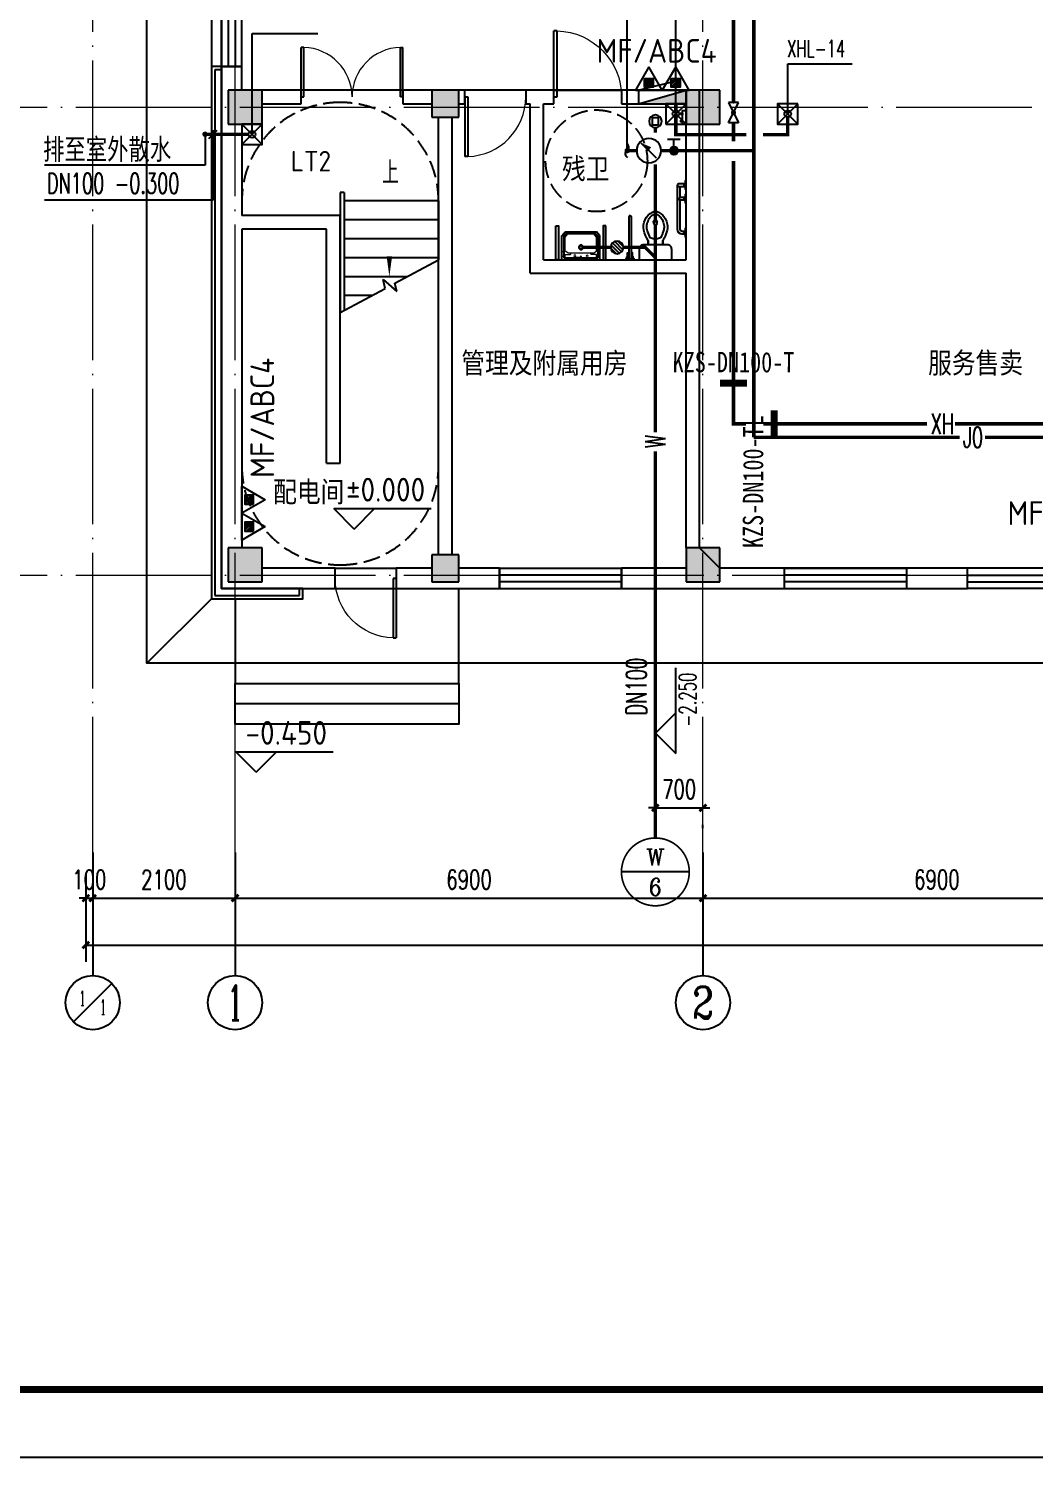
# Model space of a CAD drawing. Extents: x 1475400 to 1714963, y -629303 to -315532.
# Drawn here: x 1523713 to 1538546, y -413725 to -392653 of the extents above; entities that cross this region are included whole.
import ezdxf
from ezdxf.enums import TextEntityAlignment as Align

# ---------------------------------------------------------------- set-up
doc = ezdxf.new("R2010")
doc.units = 0
doc.header["$LTSCALE"] = 1000
for name, pattern in [('__DASH', [0.35, 0.25, -0.1]), ('DASH', [0.35, 0.25, -0.1]), ('DOTE', [2.42, 2, -0.2, 0.02, -0.2])]:
    doc.linetypes.add(name, pattern=pattern)
for name, color, linetype in [('A-ANNO-DIMS', 3, 'Continuous'), ('A-ANNO-IDEN-LEVL', 3, 'Continuous'), ('A-ANNO-TXT', 7, 'Continuous'), ('A-FLOR-STRS', 140, 'Continuous'), ('AXIS', 3, 'Continuous'), ('AXIS_TEXT', 7, 'Continuous'), ('BTTK', 7, 'Continuous'), ('COLUMN', 255, 'Continuous'), ('DIM_SYMB', 3, 'Continuous'), ('DOOR_FIRE', 4, 'Continuous'), ('E2-楼梯、坡道', 52, 'Continuous'), ('EQUIP_市政自来水', 7, 'Continuous'), ('P-ANNO-DIMS', 4, 'Continuous'), ('P-ANNO-IDEN', 3, 'Continuous'), ('P-ANNO-LEVL', 3, 'Continuous'), ('P-DOMS-EQPM', 4, 'Continuous'), ('P-DOMS-IDEN', 7, 'Continuous'), ('P-DOMS-PIPE', 2, 'DASH'), ('P-FIRE-EQPM', 1, 'Continuous'), ('P-FIRE-IDEN', 1, 'Continuous'), ('P-FLDR', 7, 'Continuous'), ('P-PROT-FIRH', 1, 'Continuous'), ('P-PROT-IDEN', 7, 'Continuous'), ('P-PROT-PIPE', 1, 'Continuous'), ('P-PROT-VALV', 7, 'Continuous'), ('P-PROT-VPIP', 1, 'Continuous'), ('P-RAIN-IDEN', 171, 'Continuous'), ('P-RAIN-VPIP', 7, 'Continuous'), ('PIPE-市政自来水', 87, 'Continuous'), ('PUB_DIM', 3, 'Continuous'), ('PUB_HATCH', 8, 'Continuous'), ('PUB_TEXT', 7, 'Continuous'), ('PUB_TITLE', 4, 'Continuous'), ('STAIR', 2, 'Continuous'), ('TEXT_市政自来水', 7, 'Continuous'), ('VALVE_市政自来水', 7, 'Continuous'), ('WALL', 2, 'Continuous'), ('WINDOW', 4, 'Continuous'), ('厨卫', 252, 'Continuous'), ('家具', 8, 'Continuous'), ('建筑-洁具', 6, 'Continuous'), ('建筑底图', 7, 'Continuous'), ('抗震支吊架', 2, 'Continuous'), ('洁具', 253, 'Continuous')]:
    doc.layers.add(name, color=color, linetype=linetype)
doc.layers.add('DOTE', color=8, linetype='DOTE', lineweight=9)
doc.layers.add('P-RAIN-PIPE', color=4, linetype='Continuous', lineweight=50)
doc.layers.add('定位矩形', color=6, linetype='Continuous', plot=False)
doc.styles.add('_TCH_AXIS', font='COMPLEX', dxfattribs={"bigfont": 'GBCBIG'})
doc.styles.add('_TCH_DIM', font='SIMPLEX', dxfattribs={"bigfont": 'GBCBIG'})
doc.styles.add('_TWT_CIRCLE', font='COMPLEX', dxfattribs={"width": 1.1, "height": 3, "bigfont": 'HZTXT'})
doc.styles.add('_TWT_DIM_ELE', font='SIMPLEX', dxfattribs={"width": 0.8, "height": 3.5, "bigfont": 'HZTXT'})
doc.styles.add('_TWT_PIPEDN', font='SIMPLEX', dxfattribs={"width": 0.8, "height": 2.5, "bigfont": 'HZTXT'})
doc.styles.add('_TWT_PIPETEXT', font='SIMPLEX', dxfattribs={"width": 0.8, "height": 2.5, "bigfont": 'HZTXT'})
doc.styles.add('_TWT_SERIAL', font='COMPLEX', dxfattribs={"width": 0.8, "height": 3, "bigfont": 'HZTXT'})
doc.styles.add('A_DIM_T3', font='SIMPLEX', dxfattribs={"width": 0.7, "bigfont": 'HZ'})
doc.styles.add('COMPLEX', font='COMPLEX')
doc.styles.add('HZ(TK)', font='geniso.shx', dxfattribs={"width": 0.9, "bigfont": 'hztxt.shx'})
doc.styles.add('kzcad', font='', dxfattribs={"width": 0.8})
doc.styles.get("Standard").update_dxf_attribs({"font": 'geniso.shx', "bigfont": 'hztxt.shx'})
doc.styles.get('kzcad').set_extended_font_data('SimSun')
doc.dimstyles.new('_TCH_ARCH&&100', dxfattribs={"dimtxt": 280, "dimasz": 100, "dimexe": 250, "dimexo": 300, "dimgap": 135, "dimtad": 1, "dimdec": 0, "dimzin": 0, "dimdsep": 46, "dimtxsty": 'A_DIM_T3', "dimblk": 'ARCHTICK', "dimcen": 0.09, "dimclrt": 7, "dimazin": 2, "dimtfac": 1, "dimtdec": 0, "dimtix": 1, "dimtmove": 2, "dimatfit": 3, "dimfxl": 150, "dimtolj": 1, "dimtzin": 0, "dimarcsym": 0})
doc.dimstyles.new('_TWT_ARCH&&100', dxfattribs={"dimtxt": 280, "dimasz": 100, "dimexe": 250, "dimexo": 300, "dimgap": 135, "dimtad": 1, "dimdec": 0, "dimzin": 0, "dimdsep": 46, "dimtxsty": 'A_DIM_T3', "dimblk": 'ARCHTICK', "dimcen": 0.09, "dimclrt": 7, "dimazin": 2, "dimtfac": 1, "dimtdec": 0, "dimtix": 1, "dimtmove": 2, "dimatfit": 3, "dimfxl": 1, "dimtolj": 1, "dimtzin": 0, "dimarcsym": 0})

# ---------------------------------------------------------------- blocks, each defined once
blk = doc.blocks.new('$plan$00000379')
at = {"layer": '建筑-洁具', "color": 0}
for p, q in [((-575, 18), (-536, 18)), ((-572, 18), (-572, 18)), ((-536, -22), (-576, -21))]:
    blk.add_line(p, q, dxfattribs=at)
for points in [[(-155, 240, 0.414214), (-220, 175, 0.414214)], [(-220, -175, 0.414214), (-155, -240, 0.414214)]]:
    blk.add_lwpolyline(points, format="xyb", dxfattribs=at)
for points in [[(0, 240), (-155, 240)], [(0, -240), (0, 240)], [(-220, 110), (-285, 110)], [(-220, 175), (-220, -175)], [(-285, -110), (-220, -110)], [(-155, -240), (0, -240)]]:
    blk.add_lwpolyline(points, dxfattribs=at)
for points in [[(-285, -110, -0.082371), (-434, -171, -0.174047), (-592, -152, -0.152847), (-702, -46, -0.25487), (-702, 46, -0.135193), (-607, 144, -0.19268), (-434, 171, -0.066715), (-320, 128, 0.008412), (-285, 110), (-220, 110), (-220, -110)], [(-307, -1, -0.073764), (-317, -64, -0.219411), (-337, -85, -0.018016), (-436, -122, -0.163008), (-533, -122, -0.084559), (-606, -92, -0.185519), (-666, -26, -0.252786), (-658, 39, -0.083694), (-606, 90, -0.078323), (-556, 115, -0.086951), (-477, 126, -0.071278), (-416, 114, -0.021719), (-371, 97, 0.016169), (-337, 83, -0.158768), (-324, 73, -0.168814), (-308, 12)]]:
    blk.add_lwpolyline(points, format="xyb", close=True, dxfattribs=at)
for centre, radius, start, end in [((-549, -3), 33.2, 100.0495, 259.9505), ((-536, -2), 20, 270, 90)]:
    blk.add_arc(centre, radius, start, end, dxfattribs=at)
blk = doc.blocks.new('$plan$00000403')
at = {"layer": '建筑-洁具', "color": 0}
for p, q in [((-650, 0), (-650, 0)), ((-19, 20), (-630, 20)), ((-19, -20), (-19, 20)), ((-630, -20), (-19, -20))]:
    blk.add_line(p, q, dxfattribs=at)
for points in [[(-103, 24), (-13, 24), (-13, 38), (-103, 38)], [(-43, 38), (-30, 38), (-30, 46), (-43, 46)], [(0, 60), (-13, 60), (-13, -60), (0, -60)], [(-103, -24), (-13, -24), (-13, -38), (-103, -38)], [(-43, -38), (-30, -38), (-30, -46), (-43, -46)]]:
    blk.add_lwpolyline(points, close=True, dxfattribs=at)
for start, end in [(90.0006, 180.0006), (179.9999, 270)]:
    blk.add_arc((-630, 0), 20, start, end, dxfattribs=at)
blk = doc.blocks.new('$plan$00001624')
at = {"layer": '建筑-洁具', "color": 0}
for p, q in [((-23, -28), (-23, -54)), ((17, -28), (17, -54)), ((49, -85), (477, -85)), ((49, -125), (700, -125)), ((462, -13), (477, -28)), ((517, -28), (532, -13)), ((517, -85), (680, -85)), ((665, -13), (680, -28)), ((720, -28), (735, -13))]:
    blk.add_line(p, q, dxfattribs=at)
for points in [[(60, 0), (60, -13), (-60, -13), (-60, 0)], [(560, 0), (560, -13), (440, -13), (440, 0)], [(763, 0), (763, -13), (643, -13), (643, 0)]]:
    blk.add_lwpolyline(points, close=True, dxfattribs=at)
for points in [[(-38, -13), (-23, -28), (17, -28), (33, -13)], [(477, -28), (477, -85)], [(477, -28), (517, -28)], [(517, -28), (517, -85)]]:
    blk.add_lwpolyline(points, dxfattribs=at)
blk.add_lwpolyline([(700, -125), (700, -125, -0.414214), (680, -105), (680, -28), (720, -28), (720, -105, -0.414214)], format="xyb", close=True, dxfattribs=at)
for centre, radius, start, end in [((49, -54), 71.5, 180.0001, 270), ((49, -54), 31.5, 180.0003, 269.9998), ((497, -85), 20, 176.5059, 0.0915)]:
    blk.add_arc(centre, radius, start, end, dxfattribs=at)
blk = doc.blocks.new('$plan$00000343')
at = {"layer": '建筑-洁具', "color": 0, "lineweight": 13}
for p, q in [((-279, -123), (-251, -123)), ((-277, -51), (-251, -51)), ((-232, -26), (-232, -79)), ((-232, -79), (-154, -79)), ((-191, -100), (-232, -127)), ((-232, -127), (-232, -335)), ((-191, -100), (189, -100)), ((-149, -84), (-149, -100)), ((148, -84), (148, -100)), ((232, -79), (153, -79)), ((192, -101), (232, -127)), ((232, -26), (232, -79)), ((232, -127), (232, -335)), ((279, -51), (253, -51)), ((281, -123), (253, -123)), ((-232, -335), (-191, -381)), ((232, -335), (191, -381))]:
    blk.add_line(p, q, dxfattribs=at)
at = {"layer": '建筑-洁具', "color": 0}
for p, q in [((-251, -26), (251, -26)), ((-251, -349), (-251, -26)), ((0, -26), (-90, -26)), ((-90, -26), (90, -26)), ((251, -349), (251, -26)), ((-221, -381), (-251, -349)), ((222, -381), (-221, -381)), ((222, -381), (251, -349))]:
    blk.add_line(p, q, dxfattribs=at)
for points in [[(-280, 0), (-280, -350)], [(-280, 0), (280, 0)], [(280, 0), (280, -350)], [(-280, -350), (-230, -410)], [(-230, -410), (230, -410)], [(280, -350), (230, -410)]]:
    blk.add_lwpolyline(points, dxfattribs=at)
at = {"layer": '建筑-洁具', "color": 0, "lineweight": 13}
for centre, radius in [((-89, -56), 15), ((1, -182), 24.9), ((1, -44), 8), ((91, -54), 15)]:
    blk.add_circle(centre, radius, dxfattribs=at)
at = {"layer": '建筑-洁具', "color": 0}
blk.add_circle((1, -182), 33.1, dxfattribs=at)
at = {"layer": '建筑-洁具', "color": 0, "lineweight": 13}
for centre, start, end in [((-154, -84), 0, 90), ((153, -84), 90, 180), ((189, -105), 57.2444, 90)]:
    blk.add_arc(centre, 5, start, end, dxfattribs=at)
blk = doc.blocks.new('A$C1C523CE6')
at = {"layer": '家具', "color": 0, "linetype": '__DASH'}
blk.add_circle((1321, -329), 750, dxfattribs=at)
at = {"layer": '建筑-洁具', "color": 0}
for points in [[(1181, 630), (1221, 630), (1221, 1130), (1181, 1130)], [(1921, 630), (1881, 630), (1881, 1130), (1921, 1130)], [(81, -930), (81, -910), (51, -910), (51, -930)], [(81, -1010), (81, -1030), (51, -1030), (51, -1010)]]:
    blk.add_lwpolyline(points, close=True, dxfattribs=at)
blk.add_lwpolyline([(1, -870), (51, -870), (51, -1070), (1, -1070)], dxfattribs=at)
at = {"layer": '建筑-洁具', "color": 8, "extrusion": (0, 0, -1), "xscale": -1, "zscale": -1, "rotation": 270}
for name, p in [('$plan$00000379', (-451, 1130)), ('$plan$00000403', (-826, 1130))]:
    blk.add_blockref(name, p, dxfattribs=at)
at = {"layer": '建筑-洁具', "color": 8, "extrusion": (0, 0, -1), "zscale": -1, "rotation": 3.576254661836208e-12}
blk.add_blockref('$plan$00000343', (-1551, 1130), dxfattribs=at)
at = {"layer": '建筑-洁具', "color": 8, "xscale": -1, "rotation": 90}
blk.add_blockref('$plan$00001624', (1, 730), dxfattribs=at)
blk = doc.blocks.new('_ArchTick')
at = {"color": 0, "linetype": 'ByBlock', "const_width": 0.4}
blk.add_lwpolyline([(-0.5, -0.5), (0.5, 0.5)], dxfattribs=at)
blk = doc.blocks.new('*D291')
at = {"layer": 'A-ANNO-DIMS', "color": 0, "lineweight": -2, "transparency": 16777216}
for p, q in [((862963, -322906), (862963, -323530)), ((863063, -322906), (863063, -323530)), ((862963, -323280), (862863, -323280)), ((862963, -323280), (863063, -323280)), ((863063, -323280), (863163, -323280))]:
    blk.add_line(p, q, dxfattribs=at)
at = {"layer": 'Defpoints', "color": 0, "transparency": 16777216}
for p in [(862963, -322606), (863063, -322606), (863063, -323280)]:
    blk.add_point(p, dxfattribs=at)
at = {"layer": 'A-ANNO-DIMS', "color": 0, "lineweight": -2, "transparency": 16777216, "xscale": 100, "yscale": 100, "zscale": 100}
blk.add_blockref('_ArchTick', (862963, -323280), dxfattribs=at)
at = {"layer": 'A-ANNO-DIMS', "color": 0, "lineweight": -2, "transparency": 16777216, "xscale": 100, "yscale": 100, "zscale": 100, "rotation": 180}
blk.add_blockref('_ArchTick', (863063, -323280), dxfattribs=at)
at = {"layer": 'A-ANNO-DIMS', "color": 7, "transparency": 16777216, "insert": (863013, -323005), "char_height": 280, "attachment_point": 5, "style": 'A_DIM_T3'}
blk.add_mtext('\\A1;100', dxfattribs=at)
blk = doc.blocks.new('*D292')
at = {"layer": 'A-ANNO-DIMS', "color": 0, "lineweight": -2, "transparency": 16777216}
for p, q in [((863063, -322906), (863063, -323530)), ((865163, -322906), (865163, -323530)), ((863063, -323280), (865163, -323280))]:
    blk.add_line(p, q, dxfattribs=at)
at = {"layer": 'Defpoints', "color": 0, "transparency": 16777216}
for p in [(863063, -322606), (865163, -322606), (865163, -323280)]:
    blk.add_point(p, dxfattribs=at)
at = {"layer": 'A-ANNO-DIMS', "color": 0, "lineweight": -2, "transparency": 16777216, "xscale": 100, "yscale": 100, "zscale": 100, "rotation": 180}
blk.add_blockref('_ArchTick', (863063, -323280), dxfattribs=at)
at = {"layer": 'A-ANNO-DIMS', "color": 0, "lineweight": -2, "transparency": 16777216, "xscale": 100, "yscale": 100, "zscale": 100}
blk.add_blockref('_ArchTick', (865163, -323280), dxfattribs=at)
at = {"layer": 'A-ANNO-DIMS', "color": 7, "transparency": 16777216, "insert": (864113, -323005), "char_height": 280, "attachment_point": 5, "style": 'A_DIM_T3'}
blk.add_mtext('\\A1;2100', dxfattribs=at)
blk = doc.blocks.new('*D293')
at = {"layer": 'A-ANNO-DIMS', "color": 0, "lineweight": -2, "transparency": 16777216}
for p, q in [((865163, -322906), (865163, -323530)), ((872063, -322906), (872063, -323530)), ((865163, -323280), (872063, -323280))]:
    blk.add_line(p, q, dxfattribs=at)
at = {"layer": 'Defpoints', "color": 0, "transparency": 16777216}
for p in [(865163, -322606), (872063, -322606), (872063, -323280)]:
    blk.add_point(p, dxfattribs=at)
at = {"layer": 'A-ANNO-DIMS', "color": 0, "lineweight": -2, "transparency": 16777216, "xscale": 100, "yscale": 100, "zscale": 100, "rotation": 180}
blk.add_blockref('_ArchTick', (865163, -323280), dxfattribs=at)
at = {"layer": 'A-ANNO-DIMS', "color": 0, "lineweight": -2, "transparency": 16777216, "xscale": 100, "yscale": 100, "zscale": 100}
blk.add_blockref('_ArchTick', (872063, -323280), dxfattribs=at)
at = {"layer": 'A-ANNO-DIMS', "color": 7, "transparency": 16777216, "insert": (868613, -323005), "char_height": 280, "attachment_point": 5, "style": 'A_DIM_T3'}
blk.add_mtext('\\A1;6900', dxfattribs=at)
blk = doc.blocks.new('*D294')
at = {"layer": 'A-ANNO-DIMS', "color": 0, "lineweight": -2, "transparency": 16777216}
for p, q in [((872063, -322906), (872063, -323530)), ((878963, -322906), (878963, -323530)), ((872063, -323280), (878963, -323280))]:
    blk.add_line(p, q, dxfattribs=at)
at = {"layer": 'Defpoints', "color": 0, "transparency": 16777216}
for p in [(872063, -322606), (878963, -322606), (878963, -323280)]:
    blk.add_point(p, dxfattribs=at)
at = {"layer": 'A-ANNO-DIMS', "color": 0, "lineweight": -2, "transparency": 16777216, "xscale": 100, "yscale": 100, "zscale": 100, "rotation": 180}
blk.add_blockref('_ArchTick', (872063, -323280), dxfattribs=at)
at = {"layer": 'A-ANNO-DIMS', "color": 0, "lineweight": -2, "transparency": 16777216, "xscale": 100, "yscale": 100, "zscale": 100}
blk.add_blockref('_ArchTick', (878963, -323280), dxfattribs=at)
at = {"layer": 'A-ANNO-DIMS', "color": 7, "transparency": 16777216, "insert": (875513, -323005), "char_height": 280, "attachment_point": 5, "style": 'A_DIM_T3'}
blk.add_mtext('\\A1;6900', dxfattribs=at)
blk = doc.blocks.new('*D315')
at = {"layer": 'Defpoints', "color": 0, "transparency": 16777216}
for p in [(862963, -322606), (899763, -322606), (899763, -323971)]:
    blk.add_point(p, dxfattribs=at)
at = {"layer": 'PUB_DIM', "color": 0, "lineweight": -2, "transparency": 16777216}
for p, q in [((862963, -322906), (862963, -324221)), ((899763, -322906), (899763, -324221)), ((862963, -323971), (899763, -323971))]:
    blk.add_line(p, q, dxfattribs=at)
at = {"layer": 'PUB_DIM', "color": 0, "lineweight": -2, "transparency": 16777216, "xscale": 100, "yscale": 100, "zscale": 100, "rotation": 180}
blk.add_blockref('_ArchTick', (862963, -323971), dxfattribs=at)
at = {"layer": 'PUB_DIM', "color": 0, "lineweight": -2, "transparency": 16777216, "xscale": 100, "yscale": 100, "zscale": 100}
blk.add_blockref('_ArchTick', (899763, -323971), dxfattribs=at)
at = {"layer": 'PUB_DIM', "color": 7, "transparency": 16777216, "insert": (881363, -323696), "char_height": 280, "attachment_point": 5, "style": 'A_DIM_T3'}
blk.add_mtext('\\A1;36800', dxfattribs=at)
blk = doc.blocks.new('$DorLib2D$00000001')
for p, q in [((0.45, 0.975), (0.5, 0.975)), ((0.45, 0), (0.45, 0.975)), ((0.5, 0), (0.5, 0.975)), ((0.5, 0), (0.45, 0))]:
    blk.add_line(p, q)
at = {"lineweight": 13}
blk.add_arc((0.475, 0), 0.975, 91.4693, 180, dxfattribs=at)
blk = doc.blocks.new('$WINLIB2D$00000001')
at = {"color": 0}
for points in [[(-0.5, 0.5), (-0.5, -0.5)], [(-0.5, 0.5), (0.5, 0.5)], [(0.5, -0.5), (0.5, 0.5)], [(0.5, 0.167), (-0.5, 0.167)], [(0.5, -0.167), (-0.5, -0.167)], [(-0.5, -0.5), (0.5, -0.5)]]:
    blk.add_lwpolyline(points, dxfattribs=at)
blk = doc.blocks.new('$DorLib2D$00000002')
for p, q in [((-0.5, 0), (-0.5, 0.4875)), ((-0.475, 0.4875), (-0.5, 0.4875)), ((-0.475, 0), (-0.475, 0.4875)), ((0.475, 0), (0.475, 0.4875)), ((0.475, 0.4875), (0.5, 0.4875)), ((0.5, 0), (0.5, 0.4875)), ((-0.5, 0), (-0.475, 0)), ((0.5, 0), (0.475, 0))]:
    blk.add_line(p, q)
at = {"lineweight": 13}
for centre, start, end in [((-0.4875, 0), 0, 88.53072), ((0.4875, 0), 91.46928, 180)]:
    blk.add_arc(centre, 0.4875, start, end, dxfattribs=at)
blk = doc.blocks.new('_AXISO')
blk.add_circle((0, 0), 0.5)
at = {"layer": 'AXIS_TEXT', "style": 'COMPLEX', "width": 1.041667}
blk.add_attdef('A', text='', height=0.56, dxfattribs=at).set_placement((-0.25, -0.28), (0.25, -0.28), align=Align.FIT)
blk = doc.blocks.new('vhtemplate_2019年新竖式图框_A1')
at = {"layer": 'PUB_TITLE', "color": 7}
blk.add_lwpolyline([(0, 594), (841, 594), (841, 0), (0, 0)], close=True, dxfattribs=at)
at = {"layer": 'PUB_TITLE', "const_width": 1}
blk.add_lwpolyline([(25, 10), (831, 10), (831, 584), (25, 584)], close=True, dxfattribs=at)
at = {"layer": 'BTTK', "color": 4, "style": 'HZ(TK)', "width": 0.9}
for tag, p in [('合作单位_001', (795.83, 509.44)), ('建设单位_001', (795.85, 207.44)), ('工程名称_001', (795.62, 174.44)), ('子项名称_001', (805.71, 157.94)), ('图纸名称_001', (795.45, 138.94))]:
    blk.add_attdef(tag, p, '', height=3.5, dxfattribs=at)
for tag, p in [('注册证书号', (808.5, 279)), ('注册印章号', (808.5, 271)), ('设计号', (806, 193)), ('图别', (789.75, 34)), ('图号', (822.25, 34)), ('版本号', (789.75, 26)), ('日期', (822.25, 26))]:
    blk.add_attdef(tag, text='', height=3.5, dxfattribs=at).set_placement(p, align=Align.MIDDLE)
blk = doc.blocks.new('$TWTSYS$00000508')
for p, q in [((-0.5, 0.5), (0.324, 1.224)), ((-0.5, 0.5), (-0.5, -0.5)), ((-0.5, -0.5), (0.5, 0.5)), ((0.5, 0.5), (-0.5, 0.5)), ((0.5, -0.5), (0.5, 0.5)), ((-0.5, -0.5), (0.5, -0.5))]:
    blk.add_line(p, q)
blk.add_solid([(0.5, -0.5), (0.5, 0.5), (-0.5, -0.5)])
blk = doc.blocks.new('$TwtSys$00000147')
blk.add_circle((0, 0, 0), 25)
blk = doc.blocks.new('$TwtSys$00000141')
for p, q in [((-94, 8), (-10, 92)), ((-94, 8), (-10, 92)), ((-87, -35), (35, 87)), ((-87, -35), (35, 87)), ((-66, -66), (66, 66)), ((-66, -66), (66, 66)), ((-32, -87), (88, 33)), ((-32, -87), (88, 33)), ((11, -92), (92, -11)), ((11, -92), (92, -11))]:
    blk.add_line(p, q)
blk.add_circle((0, 0), 94)
blk.add_circle((0, 0), 94)
blk = doc.blocks.new('$TwtSys$00000136')
at = {"elevation": 0}
blk.add_lwpolyline([(-51, 45), (51, 45), (51, -49), (-51, -49)], close=True, dxfattribs=at)
blk.add_circle((0, 0, 0), 93.8)
blk = doc.blocks.new('*D363')
at = {"layer": 'Defpoints', "color": 0, "transparency": 16777216}
for p in [(1532956, -404146), (1533658, -404146), (1533658, -404146)]:
    blk.add_point(p, dxfattribs=at)
at = {"layer": 'P-ANNO-DIMS', "color": 0, "lineweight": -2, "transparency": 16777216}
for p, q in [((1532956, -404146), (1532856, -404146)), ((1532956, -404146), (1533658, -404146)), ((1533658, -404146), (1533758, -404146)), ((1532956, -404446), (1532956, -404396)), ((1533658, -404446), (1533658, -404396))]:
    blk.add_line(p, q, dxfattribs=at)
at = {"layer": 'P-ANNO-DIMS', "color": 0, "lineweight": -2, "transparency": 16777216, "xscale": 100, "yscale": 100, "zscale": 100}
blk.add_blockref('_ArchTick', (1532956, -404146), dxfattribs=at)
at = {"layer": 'P-ANNO-DIMS', "color": 0, "lineweight": -2, "transparency": 16777216, "xscale": 100, "yscale": 100, "zscale": 100, "rotation": 180}
blk.add_blockref('_ArchTick', (1533658, -404146), dxfattribs=at)
at = {"layer": 'P-ANNO-DIMS', "color": 7, "transparency": 16777216, "insert": (1533307, -403871), "char_height": 280, "attachment_point": 5, "style": 'A_DIM_T3'}
blk.add_mtext('\\A1;700', dxfattribs=at)
blk = doc.blocks.new('$VALVE$00000333')
for p, q in [((125, 62.5), (-125, -62.5)), ((-125, 62.5), (125, -62.5)), ((-125, -62.5), (-125, 62.5)), ((125, -62.5), (125, 62.5))]:
    blk.add_line(p, q)
at = {"const_width": 31.25}
blk.add_lwpolyline([(-15.625, 0, 1), (15.625, 0, 1)], format="xyb", close=True, dxfattribs=at)
for p in [(-125, 0), (125, 0)]:
    blk.add_point(p)
blk = doc.blocks.new('$VALVE$00000497')
for p, q in [((78, 138), (-78, 138)), ((0, 50), (0, 138))]:
    blk.add_line(p, q)
at = {"const_width": 49.6}
blk.add_lwpolyline([(25, 0, 1), (-25, 0, 1)], format="xyb", close=True, dxfattribs=at)
blk.add_circle((0, 0), 50)
blk = doc.blocks.new('$VALVE$00000742')
blk.add_line((-93, -93), (93, 93))
blk.add_lwpolyline([(93, 93, 0, 50, 0), (-13, 22, 50, 50, 0)], format="xyseb")
blk.add_circle((0, 0), 150)
for p in [(-150, 0), (150, 0)]:
    blk.add_point(p)
blk = doc.blocks.new('$TwtSys$00000132')
at = {"elevation": 0}
blk.add_lwpolyline([(7, -101, -0.575183), (0, 0, 0.604745), (-11, 101, 16.924828)], format="xyb", dxfattribs=at)
blk = doc.blocks.new('$TwtSys$00000546')
h = blk.add_hatch()
h.set_pattern_fill('ANSI31', color=256, scale=200, style=0)
h.set_pattern_definition([(45, (-38543.802, -6670.83), (-17.67767, 17.67767), [])])
h.paths.add_polyline_path([(-65, 174), (65, 174), (65, 44), (-65, 44)])
for points in [[(0, 344), (-198, 0), (198, 0)], [(-65, 174), (65, 174), (65, 44), (-65, 44)]]:
    blk.add_lwpolyline(points, close=True)
blk = doc.blocks.new('sadsdfc')
at = {"layer": 'PUB_HATCH'}
for points in [[(865563.1, -311864.6), (865563.1, -311364.6), (865063.1, -311364.6), (865063.1, -311864.6)], [(868463.1, -311764.6), (868463.1, -311364.6), (868063.1, -311364.6), (868063.1, -311764.6)], [(872313.1, -311864.6), (872313.1, -311364.6), (871813.1, -311364.6), (871813.1, -311864.6)], [(865563.1, -318614.6), (865563.1, -318114.6), (865063.1, -318114.6), (865063.1, -318614.6)], [(872313.1, -318614.6), (872313.1, -318114.6), (871813.1, -318114.6), (871813.1, -318614.6)], [(868463.1, -318614.6), (868463.1, -318214.6), (868063.1, -318214.6), (868063.1, -318614.6)]]:
    blk.add_hatch(color=256, dxfattribs=at).paths.add_polyline_path(points)
for p, q in [((864963.1, -311064.6), (864863.1, -311064.6)), ((864863.1, -311064.6), (864863.1, -318814.6)), ((866113.1, -318814.6), (866113.1, -318714.6)), ((864813.1, -318864.6), (863863.1, -319814.6)), ((864863.1, -318814.6), (866113.1, -318814.6))]:
    blk.add_line(p, q)
for points in [[(879363.1, -319814.6), (863863.1, -319814.6), (863863.1, -304814.6)], [(864813.1, -304914.6), (864813.1, -318864.6), (866163.1, -318864.6), (866163.1, -318714.6)], [(864963.1, -305089.6), (864963.1, -318714.6), (867913.7, -318714.6)], [(864963.1, -311014.6), (864813.1, -311014.6)]]:
    blk.add_lwpolyline(points)
blk.add_lwpolyline([(864963.1, -311014.6), (864813.1, -311014.6), (864813.1, -318864.6), (866163.1, -318864.6), (866163.1, -318714.6), (864963.1, -318714.6)], close=True)
at = {"layer": 'A-ANNO-IDEN-LEVL'}
for p, q in [((866920.1, -317835.7), (866620.1, -317535.7)), ((866620.1, -317535.7), (868054, -317535.7)), ((866920.1, -317835.7), (867220.1, -317535.7)), ((865473.4, -321422.3), (865173.4, -321122.3)), ((865173.4, -321122.3), (866607.3, -321122.3)), ((865473.4, -321422.3), (865773.4, -321122.3))]:
    blk.add_line(p, q, dxfattribs=at)
at = {"layer": 'A-FLOR-STRS'}
for p, q in [((866713.1, -312874.6), (866713.1, -314645.2)), ((866773.1, -312874.6), (866713.1, -312874.6)), ((866773.1, -312874.6), (866773.1, -314612.9)), ((866713.1, -312994.6), (866713.1, -314645.2)), ((868163.1, -312994.6), (866773.1, -312994.6)), ((868163.1, -312994.6), (868163.1, -313863.9)), ((868163.1, -313274.6), (866773.1, -313274.6)), ((868163.1, -313554.6), (866773.1, -313554.6)), ((868163.1, -313834.6), (866773.1, -313834.6)), ((867517.2, -314212), (868163.1, -313863.9)), ((867697.9, -314114.6), (866773.1, -314114.6)), ((867376.6, -314287.7), (867345.5, -314156.4)), ((867345.5, -314156.4), (867546.4, -314335.2)), ((866713.1, -314645.2), (867376.6, -314287.7)), ((867546.4, -314335.2), (867517.2, -314212)), ((867178.3, -314394.6), (866773.1, -314394.6))]:
    blk.add_line(p, q, dxfattribs=at)
at = {"layer": 'AXIS'}
for p, q in [((863063.1, -322606.2), (863063.1, -324419.9)), ((865163.1, -322606.2), (865163.1, -324419.9)), ((872063.1, -322606.2), (872063.1, -324419.9)), ((862780.3, -325102.8), (863346, -324537.1))]:
    blk.add_line(p, q, dxfattribs=at)
blk.add_circle((863063.1, -324819.9), 400, dxfattribs=at)
at = {"layer": 'COLUMN'}
for p, q in [((865563.1, -311364.6), (865063.1, -311364.6)), ((865063.1, -311364.6), (865063.1, -311864.6)), ((865563.1, -311864.6), (865563.1, -311364.6)), ((868463.1, -311364.6), (868063.1, -311364.6)), ((868063.1, -311364.6), (868063.1, -311764.6)), ((868463.1, -311764.6), (868463.1, -311364.6)), ((872313.1, -311364.6), (871813.1, -311364.6)), ((871813.1, -311364.6), (871813.1, -311864.6)), ((872313.1, -311864.6), (872313.1, -311364.6)), ((868063.1, -311764.6), (868463.1, -311764.6)), ((865063.1, -311864.6), (865563.1, -311864.6)), ((871813.1, -311864.6), (872313.1, -311864.6)), ((865563.1, -318114.6), (865063.1, -318114.6)), ((865063.1, -318114.6), (865063.1, -318614.6)), ((865563.1, -318614.6), (865563.1, -318114.6)), ((872313.1, -318114.6), (871813.1, -318114.6)), ((871813.1, -318114.6), (871813.1, -318614.6)), ((872313.1, -318614.6), (872313.1, -318114.6)), ((868463.1, -318214.6), (868063.1, -318214.6)), ((868063.1, -318214.6), (868063.1, -318614.6)), ((868463.1, -318614.6), (868463.1, -318214.6)), ((865063.1, -318614.6), (865563.1, -318614.6)), ((868063.1, -318614.6), (868463.1, -318614.6)), ((871813.1, -318614.6), (872313.1, -318614.6))]:
    blk.add_line(p, q, dxfattribs=at)
at = {"layer": 'DIM_SYMB'}
blk.add_lwpolyline([(867438.1, -312854.6, 0, 0, 0), (867438.1, -314114.6, 0, 80, 0), (867438.1, -313814.6, 0, 0, 0)], format="xyseb", dxfattribs=at)
at = {"layer": 'DOOR_FIRE'}
for p, q in [((866638.1, -318414.6), (867538.1, -318414.6)), ((866638.1, -318714.6), (867538.1, -318714.6))]:
    blk.add_line(p, q, dxfattribs=at)
at = {"layer": 'DOTE'}
for p, q in [((863063.1, -322606.2), (863063.1, -276588.1)), ((865163.1, -322606.2), (865163.1, -276588.1)), ((872063.1, -322606.2), (872063.1, -276588.1)), ((857973.7, -311614.6), (908177.1, -311614.6)), ((857973.7, -318514.6), (908177.1, -318514.6))]:
    blk.add_line(p, q, dxfattribs=at)
at = {"layer": 'E2-楼梯、坡道'}
for points in [[(865163.1, -318864.6), (865163.1, -320114.6), (868463.1, -320114.6), (868463.1, -318714.6)], [(868463.1, -320114.6), (868463.1, -320414.6), (865163.1, -320414.6), (865163.1, -320114.6)], [(868463.1, -320414.6), (868463.1, -320714.6), (865163.1, -320714.6), (865163.1, -320414.6)]]:
    blk.add_lwpolyline(points, dxfattribs=at)
at = {"layer": 'STAIR', "color": 9, "linetype": 'DASH'}
for p, q in [((866713.1, -311544.6), (866713.1, -311544.6)), ((866713.1, -318364.6), (866713.1, -318364.6))]:
    blk.add_line(p, q, dxfattribs=at)
for points in [[(865263.1, -312994.6, -0.4142136), (866713.1, -311544.6)], [(868163.1, -312994.6, 0.4142136), (866713.1, -311544.6)], [(865263.1, -316914.6, 0.4142136), (866713.1, -318364.6)], [(868163.1, -316914.6, -0.4142136), (866713.1, -318364.6)]]:
    blk.add_lwpolyline(points, format="xyb", dxfattribs=at)
at = {"layer": 'WALL'}
for p, q in [((865263.1, -311014.6), (864963.1, -311014.6)), ((864963.1, -311014.6), (864963.1, -311614.6)), ((865263.1, -311364.6), (865263.1, -311014.6)), ((866138.1, -311364.6), (865563.1, -311364.6)), ((866138.1, -311564.6), (866138.1, -311364.6)), ((868063.1, -311364.6), (867638.1, -311364.6)), ((867638.1, -311364.6), (867638.1, -311564.6)), ((868549.1, -311364.6), (868463.1, -311364.6)), ((868549.1, -311564.6), (868549.1, -311364.6)), ((869613.1, -311364.6), (869449.1, -311364.6)), ((869449.1, -311364.6), (869449.1, -311564.6)), ((869863.1, -311364.6), (869613.1, -311364.6)), ((869863.1, -311564.6), (869863.1, -311364.6)), ((871813.1, -311364.6), (870863.1, -311364.6)), ((870863.1, -311364.6), (870863.1, -311564.6)), ((864963.1, -311614.6), (864963.1, -313314.6)), ((865563.1, -311564.6), (866138.1, -311564.6)), ((867638.1, -311564.6), (868063.1, -311564.6)), ((868463.1, -311564.6), (868549.1, -311564.6)), ((869449.1, -311564.6), (869513.1, -311564.6)), ((869513.1, -314064.6), (869513.1, -311564.6)), ((869713.1, -311564.6), (869863.1, -311564.6)), ((869713.1, -313864.6), (869713.1, -311564.6)), ((870863.1, -311564.6), (871813.1, -311564.6)), ((868163.1, -318214.6), (868163.1, -311764.6)), ((868363.1, -318214.6), (868363.1, -311764.6)), ((865263.1, -311864.6), (865263.1, -313214.6)), ((871813.1, -313864.6), (871813.1, -311864.6)), ((872013.1, -313964.6), (872013.1, -311864.6)), ((864963.1, -313314.6), (864963.1, -318714.6)), ((866713.1, -313214.6), (865263.1, -313214.6)), ((866713.1, -316864.6), (866713.1, -313214.6)), ((866513.1, -313414.6), (865263.1, -313414.6)), ((865263.1, -313414.6), (865263.1, -318114.6)), ((866513.1, -316864.6), (866513.1, -313414.6)), ((869713.1, -313864.6), (871813.1, -313864.6)), ((872013.1, -318114.6), (872013.1, -313964.6)), ((869513.1, -314064.6), (871813.1, -314064.6)), ((871813.1, -318114.6), (871813.1, -314064.6)), ((866513.1, -316864.6), (866713.1, -316864.6)), ((866638.1, -318414.6), (865563.1, -318414.6)), ((866638.1, -318714.6), (866638.1, -318414.6)), ((868063.1, -318414.6), (867538.1, -318414.6)), ((867538.1, -318414.6), (867538.1, -318714.6)), ((869063.1, -318414.6), (868463.1, -318414.6)), ((869063.1, -318714.6), (869063.1, -318414.6)), ((871813.1, -318414.6), (870863.1, -318414.6)), ((870863.1, -318414.6), (870863.1, -318714.6)), ((873263.1, -318414.6), (872313.1, -318414.6)), ((873263.1, -318714.6), (873263.1, -318414.6)), ((875963.1, -318414.6), (875063.1, -318414.6)), ((875063.1, -318414.6), (875063.1, -318714.6)), ((875963.1, -318714.6), (875963.1, -318414.6)), ((864963.1, -318714.6), (866638.1, -318714.6)), ((867538.1, -318714.6), (868263.1, -318714.6)), ((868263.1, -318714.6), (869063.1, -318714.6)), ((870863.1, -318714.6), (871913.1, -318714.6)), ((871913.1, -318714.6), (873263.1, -318714.6)), ((875063.1, -318714.6), (875963.1, -318714.6))]:
    blk.add_line(p, q, dxfattribs=at)
at = {"layer": 'WINDOW'}
blk.add_line((869863.1, -311364.6, 0), (870863.1, -311364.6, 0), dxfattribs=at)
at = {"layer": '洁具'}
blk.add_lwpolyline([(885613.1, -283814.6), (885613.1, -318414.6), (872313.1, -318414.6), (872013.1, -318114.6), (872013.1, -311364.6), (865263.1, -311364.6), (865263.1, -290864.6), (872313.1, -290864.6), (872313.1, -283814.6)], close=True, dxfattribs=at)
at = {"layer": 'AXIS'}
ref = blk.add_blockref('_AXISO', (865163.1, -324819.9), dxfattribs=dict(at, xscale=800, yscale=800, zscale=800))
ref.add_attrib('A', '1', dxfattribs={"layer": 'AXIS_TEXT', "height": 514.7, "style": '_TCH_AXIS'}).set_placement((865052.8, -325077.3), (865273.4, -325077.3), align=Align.FIT)
ref = blk.add_blockref('_AXISO', (872063.1, -324819.9), dxfattribs=dict(at, xscale=800, yscale=800, zscale=800))
ref.add_attrib('A', '2', dxfattribs={"layer": 'AXIS_TEXT', "height": 465.9, "style": '_TCH_AXIS'}).set_placement((871907.8, -325052.9), (872218.5, -325052.9), align=Align.FIT)
at = {"layer": 'DOOR_FIRE', "xscale": 1500, "yscale": 1500, "zscale": 200}
blk.add_blockref('$DorLib2D$00000002', (866888.1, -311464.6), dxfattribs=at)
at = {"layer": 'DOOR_FIRE', "xscale": -900, "yscale": 900, "zscale": 300, "rotation": 180}
blk.add_blockref('$DorLib2D$00000001', (867088.1, -318564.6), dxfattribs=at)
at = {"layer": 'WINDOW'}
for name, p, xscale, yscale, zscale, rotation in [('$WINLIB2D$00000001', (865113.1, -310114.6), 1800, 300, -1800, 90), ('$DorLib2D$00000001', (868999.1, -311464.6), 900, 900, -900, 180), ('$WINLIB2D$00000001', (874163.1, -318564.6), -1800, 300, 1800, 180)]:
    blk.add_blockref(name, p, dxfattribs=dict(at, xscale=xscale, yscale=yscale, zscale=zscale, rotation=rotation))
for name, p, xscale, yscale, zscale in [('$DorLib2D$00000001', (870363.1, -311464.6), -1000, 1000, -1000), ('$WINLIB2D$00000001', (869963.1, -318564.6), 1800, 300, 1800), ('$WINLIB2D$00000001', (876863.1, -318564.6), -1800, 300, -1800)]:
    blk.add_blockref(name, p, dxfattribs=dict(at, xscale=xscale, yscale=yscale, zscale=zscale))
at = {"layer": '厨卫', "color": 8, "rotation": 180.0000000000035}
blk.add_blockref('A$C1C523CE6', (871813.7, -312734.6), dxfattribs=at)
at = {"layer": 'A-ANNO-TXT', "color": 7}
for s, p in [('%%P0.000', (866798.7, -317430.7)), ('-0.450', (865317.1, -321017.3))]:
    blk.add_text(s, height=350, dxfattribs=at).set_placement(p)
at = {"layer": 'AXIS_TEXT', "color": 7, "style": '_TCH_AXIS'}
for p, p2 in [((862863.9, -324863.6), (862957.6, -324863.6)), ((863168.7, -324994.8), (863262.4, -324994.8))]:
    blk.add_text('1', height=218.6, dxfattribs=at).set_placement(p, p2, align=Align.FIT)
at = {"layer": 'PUB_TEXT'}
for s, height, p in [('LT2', 302.47, (865984.2, -312562.6)), ('残卫', 350, (869983.8, -312709.6)), ('管理及附属用房', 350, (868499.5, -315575)), ('服务售卖', 350, (875383.1, -315573)), ('配电间', 350, (865724.5, -317474))]:
    blk.add_text(s, height=height, dxfattribs=at).set_placement(p)
at = {"layer": 'PUB_TEXT', "color": 7, "style": '_TCH_DIM'}
blk.add_text('上', height=337.6, dxfattribs=at).set_placement((867333.9, -312749.6))
at = {"layer": 'A-ANNO-DIMS'}
for p1, p2, picture, middle in [((862963.1, -322606.2), (863063.1, -322606.2), '*D291', (863013.1, -323004.8)), ((863063.1, -322606.2), (865163.1, -322606.2), '*D292', (864113.1, -323004.8)), ((865163.1, -322606.2), (872063.1, -322606.2), '*D293', (868613.1, -323004.8)), ((872063.1, -322606.2), (878963.1, -322606.2), '*D294', (875513.1, -323004.8))]:
    dim = blk.add_aligned_dim(p1=p1, p2=p2, distance=-673.6, dimstyle='_TCH_ARCH&&100', dxfattribs=at)
    dim.commit()
    dim.dimension.update_dxf_attribs({"geometry": picture, "text_midpoint": middle})
at = {"layer": 'PUB_DIM'}
dim = blk.add_aligned_dim(p1=(862963.1, -322606.2), p2=(899763.1, -322606.2), distance=-1365.2, dimstyle='_TCH_ARCH&&100', dxfattribs=at)
dim.commit()
dim.dimension.update_dxf_attribs({"geometry": '*D315', "text_midpoint": (881363.1, -323696.4)})

msp = doc.modelspace()

# ---------------------------------------------------------------- hatches: boundary and pattern name
at = {"layer": 'P-DOMS-PIPE'}
for points in [[(1532806.3, -395880.7), (1532824, -395863), (1532816.7, -395855.7)], [(1532806.3, -395880.7), (1532806.3, -395855.7), (1532816.7, -395855.7)]]:
    msp.add_hatch(color=256, dxfattribs=at).paths.add_polyline_path(points)
at = {"layer": 'P-PROT-PIPE'}
for points in [[(1533258.3, -394216.1), (1533233.3, -394216.1), (1533233.3, -394241.1)], [(1533258.3, -394216.1), (1533258.3, -394241.1), (1533233.3, -394241.1)], [(1534908.3, -394216.1), (1534908.3, -394241.1), (1534933.3, -394241.1)], [(1534908.3, -394216.1), (1534933.3, -394216.1), (1534933.3, -394241.1)], [(1534108.3, -398482.4), (1534083.3, -398482.4), (1534083.3, -398507.4)], [(1534108.3, -398482.4), (1534108.3, -398507.4), (1534083.3, -398507.4)]]:
    msp.add_hatch(color=256, dxfattribs=at).paths.add_polyline_path(points)

# ---------------------------------------------------------------- linework, layer by layer
at = {"layer": 'P-ANNO-IDEN'}
msp.add_line((1532541.4, -394453.1), (1532541.4, -392198.3), dxfattribs=at)
at = {"layer": 'P-ANNO-IDEN', "const_width": 40}
msp.add_lwpolyline([(1532541.4, -394473.1, 1), (1532541.4, -394433.1, 1)], format="xyb", close=True, dxfattribs=at)
at = {"layer": 'P-ANNO-LEVL'}
for p, q in [((1533256.3, -403344.5), (1533256.3, -402080.7)), ((1532956.3, -403044.5), (1533256.3, -402744.5)), ((1532956.3, -403044.5), (1533256.3, -403344.5))]:
    msp.add_line(p, q, dxfattribs=at)
at = {"layer": 'P-DOMS-IDEN'}
msp.add_line((1533456.3, -405090.1), (1532456.3, -405090.1), dxfattribs=at)
at = {"layer": 'P-DOMS-IDEN', "const_width": 25}
msp.add_lwpolyline([(1533456.3, -405090.1, 1), (1532456.3, -405090.1, 1)], format="xyb", close=True, dxfattribs=at)
at = {"layer": 'P-DOMS-PIPE', "const_width": 50}
for points in [[(1532956.3, -394113.4), (1532956.3, -394190)], [(1532956.3, -394657), (1532956.3, -395501.2)], [(1532956.3, -395551.2), (1532956.3, -396030.7)], [(1531884, -395880.7), (1532297.1, -395880.7)], [(1532485.1, -395880.7), (1532806.3, -395880.7)], [(1532806.3, -395880.7), (1532956.3, -396030.7)], [(1532956.3, -396030.7), (1532956.3, -398606.9)], [(1532956.3, -398889.7), (1532956.3, -404590.1)]]:
    msp.add_lwpolyline(points, dxfattribs=at)
at = {"layer": 'P-PROT-IDEN', "linetype": 'ByBlock'}
for p, q in [((1533258.3, -393912.2, -3000), (1533258.3, -391702.8, -3000)), ((1534908.3, -393912.2, -3800), (1534908.3, -393172.6, -3800)), ((1534908.3, -393172.6, -3800), (1535856.2, -393172.6, -3800))]:
    msp.add_line(p, q, dxfattribs=at)
at = {"layer": 'P-PROT-PIPE', "const_width": 50}
for points in [[(1534108.3, -393743.7), (1534108.3, -384182.2)], [(1533258.3, -393862.2), (1533258.3, -393762.2)], [(1533258.3, -393912.2), (1533258.3, -394216.1)], [(1534108.3, -394216.1), (1534108.3, -394043.7)], [(1534908.3, -394216.1), (1534908.3, -393962.2)], [(1533258.3, -394216.1), (1534108.3, -394216.1)], [(1534108.3, -394318.7), (1534108.3, -394216.1)], [(1534108.3, -394216.1), (1534300.2, -394216.1)], [(1534542, -394216.1), (1534908.3, -394216.1)], [(1534108.3, -398482.4), (1534108.3, -394606.6)], [(1534293.4, -398482.4), (1534108.3, -398482.4)], [(1536964.4, -398482.4), (1534547.1, -398482.4)], [(1540158.3, -398482.4), (1537375.2, -398482.4)]]:
    msp.add_lwpolyline(points, dxfattribs=at)
at = {"layer": 'P-PROT-VPIP'}
for centre in [(1533258.3, -393912.2), (1534908.3, -393912.2)]:
    msp.add_circle(centre, 50, dxfattribs=at)
at = {"layer": 'P-RAIN-IDEN'}
for p, q in [((1527008.3, -394212.2), (1527008.3, -392727.7)), ((1527008.3, -392727.7), (1527976.5, -392727.7)), ((1526316, -394212.2), (1526316, -394669.4)), ((1526372.8, -394274.1), (1526496.6, -394150.3)), ((1526434.7, -394150.8), (1526434.7, -395184.4)), ((1526316, -394669.4), (1523945.9, -394669.4)), ((1526434.7, -395184.4), (1523945.9, -395184.4))]:
    msp.add_line(p, q, dxfattribs=at)
at = {"layer": 'P-RAIN-IDEN', "const_width": 40}
msp.add_lwpolyline([(1526316, -394192.2, 1), (1526316, -394232.2, 1)], format="xyb", close=True, dxfattribs=at)
at = {"layer": 'P-RAIN-PIPE', "const_width": 50}
msp.add_lwpolyline([(1526958.3, -394212.2), (1526316, -394212.2)], dxfattribs=at)
at = {"layer": 'P-RAIN-VPIP'}
msp.add_circle((1527008.3, -394212.2), 50, dxfattribs=at)
at = {"layer": 'PIPE-市政自来水', "const_width": 50}
for points in [[(1534408.3, -394453.3), (1534408.3, -383804.8)], [(1532541.1, -394453.3), (1532680.8, -394453.3)], [(1533040.8, -394453.3), (1534408.3, -394453.3)], [(1534408.3, -398682.4), (1534408.3, -394453.3)], [(1537443.4, -398682.4), (1534408.3, -398682.4)], [(1544403.2, -398682.4), (1537817.7, -398682.4)]]:
    msp.add_lwpolyline(points, dxfattribs=at)
at = {"layer": '定位矩形'}
for p, q in [((1533108.3, -394062.2), (1533408.3, -393762.2)), ((1533108.3, -393762.2), (1533408.3, -394062.2)), ((1526858.3, -394362.2), (1527158.3, -394062.2)), ((1526858.3, -394062.2), (1527158.3, -394362.2))]:
    msp.add_line(p, q, dxfattribs=at)
at = {"layer": '定位矩形', "color": 3}
for p, q in [((1535058.3, -393762.2), (1534758.3, -394062.2)), ((1535058.3, -394062.2), (1534758.3, -393762.2))]:
    msp.add_line(p, q, dxfattribs=at)
at = {"layer": '定位矩形'}
for points in [[(1533108.3, -394062.2), (1533408.3, -394062.2), (1533408.3, -393762.2), (1533108.3, -393762.2)], [(1526858.3, -394362.2), (1527158.3, -394362.2), (1527158.3, -394062.2), (1526858.3, -394062.2)]]:
    msp.add_lwpolyline(points, close=True, dxfattribs=at)
at = {"layer": '定位矩形', "color": 3}
msp.add_lwpolyline([(1535058.3, -393762.2), (1534758.3, -393762.2), (1534758.3, -394062.2), (1535058.3, -394062.2)], close=True, dxfattribs=at)
at = {"layer": '抗震支吊架', "color": 2, "const_width": 100}
for points in [[(1533908.3, -397882.4), (1534308.3, -397882.4)], [(1534708.3, -398682.4), (1534708.3, -398282.4)]]:
    msp.add_lwpolyline(points, dxfattribs=at)

# ---------------------------------------------------------------- block references
at = {"xscale": 100.1, "yscale": 100.1, "zscale": 100.1}
msp.add_blockref('vhtemplate_2019年新竖式图框_A1', (1497262.7, -413725), dxfattribs=at)
at = {"layer": 'EQUIP_市政自来水'}
msp.add_blockref('$TwtSys$00000132', (1532541.1, -394453.3), dxfattribs=at)
at = {"layer": 'P-DOMS-EQPM', "yscale": -1}
for p in [(1532956.3, -395526.2), (1531859, -395880.7)]:
    msp.add_blockref('$TwtSys$00000147', p, dxfattribs=at)
at = {"layer": 'P-FIRE-EQPM', "rotation": 3.362250629396273e-10}
for p in [(1532859.9, -393562.2), (1533256.7, -393562.2)]:
    msp.add_blockref('$TwtSys$00000546', p, dxfattribs=at)
at = {"layer": 'P-FIRE-EQPM', "yscale": -1, "rotation": 90.0000000003362}
for p in [(1526858.3, -399601.4), (1526858.3, -399998.1)]:
    msp.add_blockref('$TwtSys$00000546', p, dxfattribs=at)
at = {"layer": 'P-FLDR', "yscale": -1}
for name, p, rotation in [('$TwtSys$00000136', (1532956.3, -394019.7), 90), ('$TwtSys$00000141', (1532391.1, -395880.7), 180)]:
    msp.add_blockref(name, p, dxfattribs=dict(at, rotation=rotation))
at = {"layer": 'P-PROT-FIRH', "xscale": 700, "yscale": 200, "zscale": 700, "rotation": 359.9999949888559}
msp.add_blockref('$TWTSYS$00000508', (1533058.3, -393662.2), dxfattribs=at)
at = {"layer": 'P-PROT-VALV', "xscale": 1.2, "yscale": 1.2, "zscale": 1.2, "rotation": 90}
msp.add_blockref('$VALVE$00000333', (1534108.3, -393893.7), dxfattribs=at)
at = {"layer": 'VALVE_市政自来水', "yscale": 1.2, "zscale": 1.2}
for name, p, xscale in [('$VALVE$00000742', (1532860.8, -394453.3), -1.2), ('$VALVE$00000497', (1533230.8, -394453.3), 1.2)]:
    msp.add_blockref(name, p, dxfattribs=dict(at, xscale=xscale))
at = {"layer": '建筑底图'}
msp.add_blockref('sadsdfc', (661595.2, -82197.6), dxfattribs=at)

# ---------------------------------------------------------------- texts
at = {"layer": 'P-ANNO-IDEN', "color": 7, "style": 'HZ(TK)', "width": 0.9}
msp.add_text('排至室外散水', height=350, dxfattribs=at).set_placement((1523927.1, -394619.3))
at = {"layer": 'P-ANNO-LEVL', "color": 7, "style": '_TWT_DIM_ELE', "width": 0.64}
msp.add_text('-2.250', height=250, rotation=90, dxfattribs=at).set_placement((1533556.3, -402948.8))
at = {"layer": 'P-DOMS-IDEN', "width": 0.64}
for s, style, p in [('W', '_TWT_PIPETEXT', (1533106.3, -398839.7)), ('DN100', '_TWT_PIPEDN', (1532826.3, -402783.1))]:
    msp.add_text(s, height=300, rotation=90, dxfattribs=dict(at, style=style)).set_placement(p)
at = {"layer": 'P-DOMS-IDEN', "color": 7, "style": '_TWT_CIRCLE'}
for s, height, p, p2 in [('W', 241.6, (1532817.1, -404994.6), (1533095.5, -404994.6)), ('6', 258.7, (1532861.5, -405441.7), (1533051.2, -405441.7))]:
    msp.add_text(s, height=height, dxfattribs=at).set_placement(p, p2, align=Align.FIT)
at = {"layer": 'P-FIRE-IDEN'}
for p in [(1532089.2, -393156.5), (1538150.2, -399974)]:
    msp.add_text('MF/ABC4', height=350, dxfattribs=at).set_placement(p)
msp.add_text('MF/ABC4', height=350, rotation=90, dxfattribs=at).set_placement((1527335, -399279.7))
at = {"layer": 'P-PROT-IDEN', "color": 7, "linetype": 'ByBlock', "style": '_TWT_SERIAL', "width": 0.64}
msp.add_text('XHL-14', height=250, dxfattribs=at).set_placement((1534899.5, -393072.6, -3800))
at = {"layer": 'P-PROT-IDEN', "style": '_TWT_PIPETEXT', "width": 0.64}
msp.add_text('XH', height=300, dxfattribs=at).set_placement((1537014.4, -398632.4))
at = {"layer": 'P-RAIN-IDEN', "color": 7, "style": '_TWT_PIPEDN', "width": 0.64}
for s, p in [('DN100', (1523981.9, -395084.4)), ('-0.300', (1524983.8, -395084.4))]:
    msp.add_text(s, height=300, dxfattribs=at).set_placement(p)
at = {"layer": 'TEXT_市政自来水', "style": '_TWT_PIPETEXT', "width": 0.64}
msp.add_text('J0', height=300, dxfattribs=at).set_placement((1537493.4, -398832.4))
at = {"layer": '抗震支吊架', "color": 2, "style": 'kzcad', "width": 0.8}
for s, rotation, p in [('KZS-DN100-T', 359.88539, (1534108.3, -397722.4)), ('KZS-DN100-TL', 89.88539, (1534546.6, -399335.2))]:
    msp.add_text(s, height=300, rotation=rotation, dxfattribs=at).set_placement(p, align=Align.CENTER)

# ---------------------------------------------------------------- dimensions: what is measured, and where the dimension line sits
at = {"layer": 'P-ANNO-DIMS'}
dim = msp.add_aligned_dim(p1=(1532956.3, -404145.7), p2=(1533658.3, -404145.7), distance=0, text='700', dimstyle='_TWT_ARCH&&100', dxfattribs=at)
dim.commit()
dim.dimension.update_dxf_attribs({"geometry": '*D363', "text_midpoint": (1533307.3, -403870.7)})

doc.saveas('drawing.dxf')
